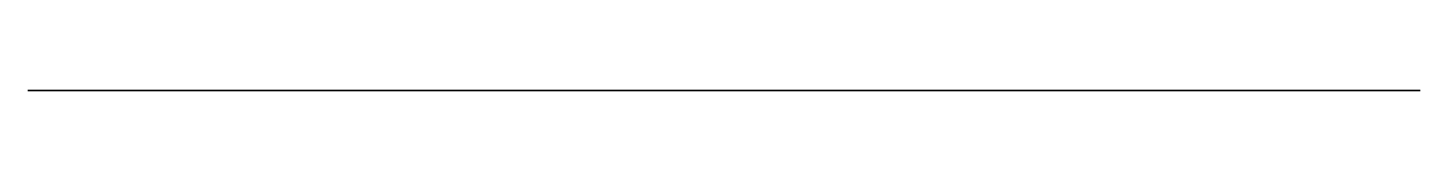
# Model space of a CAD drawing. Header units: millimetres. Extents: x 9.4 to 30, y 0 to 0.
import ezdxf

# ---------------------------------------------------------------- set-up
doc = ezdxf.new("R2010")
doc.units = ezdxf.units.MM
doc.layers.get('0').update_dxf_attribs({"color": 173, "true_color": 0x5858e1})

msp = doc.modelspace()

# ---------------------------------------------------------------- linework, layer by layer
at = {"color": 61, "true_color": 0xd6e5a6}
msp.add_polyline3d([(23.262, 0, -16.91), (23.766, 0, -16.655), (24.253, 0, -16.374), (24.722, 0, -16.07), (25.173, 0, -15.742), (25.605, 0, -15.392), (26.017, 0, -15.02), (26.409, 0, -14.628), (26.779, 0, -14.215), (27.127, 0, -13.785), (27.453, 0, -13.336), (27.754, 0, -12.87), (28.032, 0, -12.388), (28.284, 0, -11.89), (28.51, 0, -11.378), (28.71, 0, -10.853), (28.882, 0, -10.315), (29.025, 0, -9.769), (29.138, 0, -9.219), (29.221, 0, -8.665), (29.275, 0, -8.11), (29.3, 0, -7.555), (29.295, 0, -6.999), (29.261, 0, -6.446), (29.198, 0, -5.896), (29.107, 0, -5.349), (28.987, 0, -4.808), (28.838, 0, -4.273), (28.661, 0, -3.746), (28.456, 0, -3.227), (28.223, 0, -2.719), (27.963, 0, -2.221), (27.674, 0, -1.735), (27.36, 0, -1.266), (27.024, 0, -0.816), (26.665, 0, -0.387), (26.285, 0, 0.022), (25.886, 0, 0.409), (25.467, 0, 0.773), (25.031, 0, 1.115), (24.577, 0, 1.433), (24.108, 0, 1.727), (23.623, 0, 1.996), (23.124, 0, 2.24), (22.612, 0, 2.457), (22.088, 0, 2.648), (21.553, 0, 2.811), (21.007, 0, 2.946), (20.453, 0, 3.052), (20.453, 0, 8.155), (19.978, 0, 8.237), (19.51, 0, 8.347), (19.05, 0, 8.485), (18.601, 0, 8.651), (18.162, 0, 8.844), (17.735, 0, 9.063), (17.322, 0, 9.309), (16.923, 0, 9.58), (16.542, 0, 9.875), (16.181, 0, 10.192), (15.84, 0, 10.529), (15.52, 0, 10.887), (15.223, 0, 11.263), (14.95, 0, 11.657), (14.7, 0, 12.068), (14.475, 0, 12.495), (14.277, 0, 12.934), (14.107, 0, 13.383), (13.965, 0, 13.842), (13.85, 0, 14.307), (13.765, 0, 14.779), (13.708, 0, 15.255), (13.68, 0, 15.735), (13.682, 0, 16.217), (9.364, 0, 16.217), (9.364, 0, -6.718), (12.36, 0, -9.628), (12.36, 0, -81.076), (9.364, 0, -83.843), (9.364, 0, -95.841), (29.955, 0, -95.841), (29.955, 0, -24.715), (29.514, 0, -24.591), (29.082, 0, -24.445), (28.658, 0, -24.277), (28.243, 0, -24.088), (27.839, 0, -23.878), (27.445, 0, -23.648), (27.064, 0, -23.397), (26.694, 0, -23.127), (26.34, 0, -22.838), (26.001, 0, -22.532), (25.678, 0, -22.21), (25.373, 0, -21.872), (25.085, 0, -21.518), (24.816, 0, -21.151), (24.565, 0, -20.769), (24.334, 0, -20.374), (24.123, 0, -19.968), (23.934, 0, -19.553), (23.766, 0, -19.129), (23.62, 0, -18.697), (23.497, 0, -18.258), (23.396, 0, -17.814), (23.317, 0, -17.364)], close=True, dxfattribs=at)

doc.saveas('drawing.dxf')
